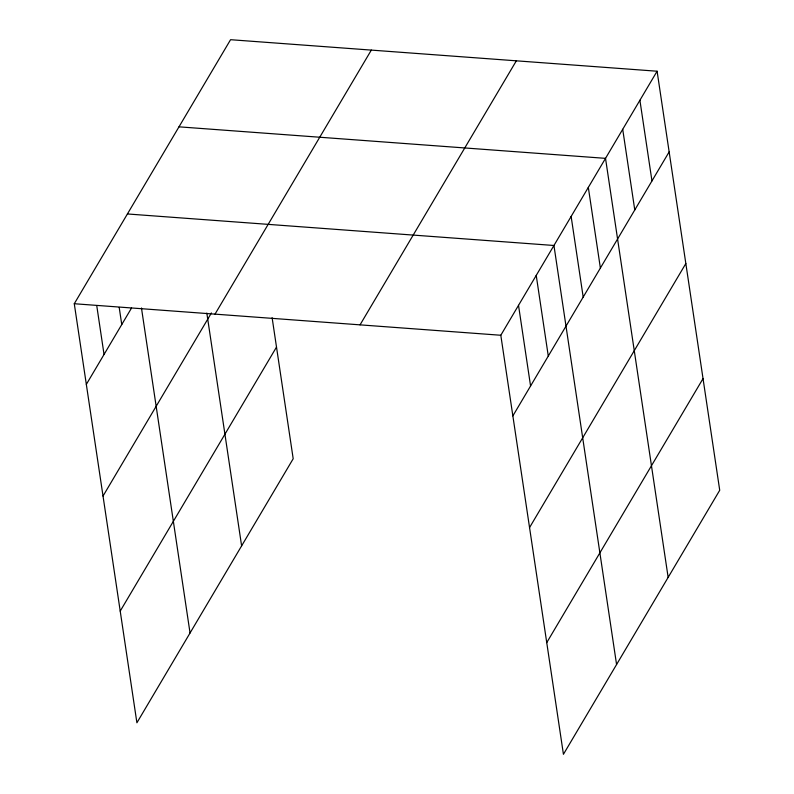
<?xml version="1.0" encoding="UTF-8"?>
<svg xmlns="http://www.w3.org/2000/svg" width="794" height="794" viewBox="0 0 794 794"><rect width="100%" height="100%" fill="white"/><g stroke="black" fill="none" stroke-linecap="round" stroke-linejoin="round"><path stroke-width="1.19" d="M272.114 317.699L293.194 458.743L136.905 722.778L74.279 303.735L230.568 39.7L657.095 71.222L719.721 490.265L563.432 754.3L500.806 335.257L657.095 71.222M86.328 384.395L131.526 308.042M103.022 496.061L211.422 312.935M215.025 314.136L371.324 50.101M120.212 611.112L276.511 347.077M360.049 324.855L516.348 60.82M512.855 415.917L669.153 151.882M529.548 527.583L685.837 263.548M546.738 642.634L703.037 378.599M178.987 126.832L605.524 158.353L668.151 577.397M127.417 213.963L553.944 245.485L616.571 664.528M74.279 303.735L500.806 335.257M639.904 100.272L651.963 180.933M622.714 129.313L634.773 209.973M588.324 187.404L600.383 268.064M571.134 216.444L583.193 297.105M536.228 275.409L548.287 356.069M518.522 305.333L530.571 385.993M206.827 313.094L241.614 545.875M141.461 307.973L190.044 633.007M119.199 307.437L121.76 324.548M96.739 305.591L104.044 354.471"/></g></svg>
